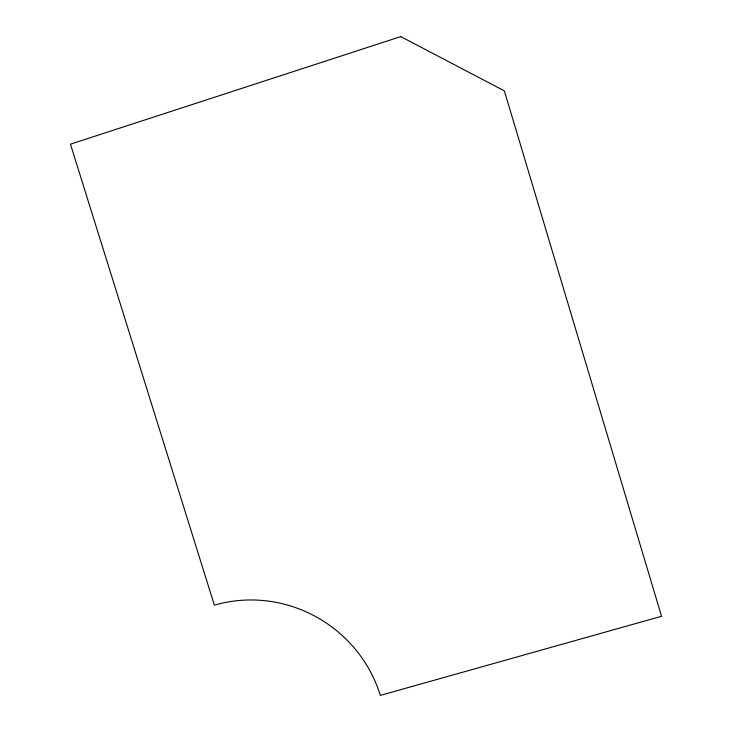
<?xml version="1.0" encoding="UTF-8"?>
<svg xmlns="http://www.w3.org/2000/svg" width="732" height="732" viewBox="0 0 732 732"><rect width="100%" height="100%" fill="white"/><g stroke="black" fill="none" stroke-linecap="round" stroke-linejoin="round"><path stroke-width="1.1" d="M400.752 36.6L70.455 144.186L214.366 605.163A132.812 128.988 35.6 0 1 380.32 695.4L661.545 616.28L504.366 90.878L400.752 36.6"/></g></svg>
